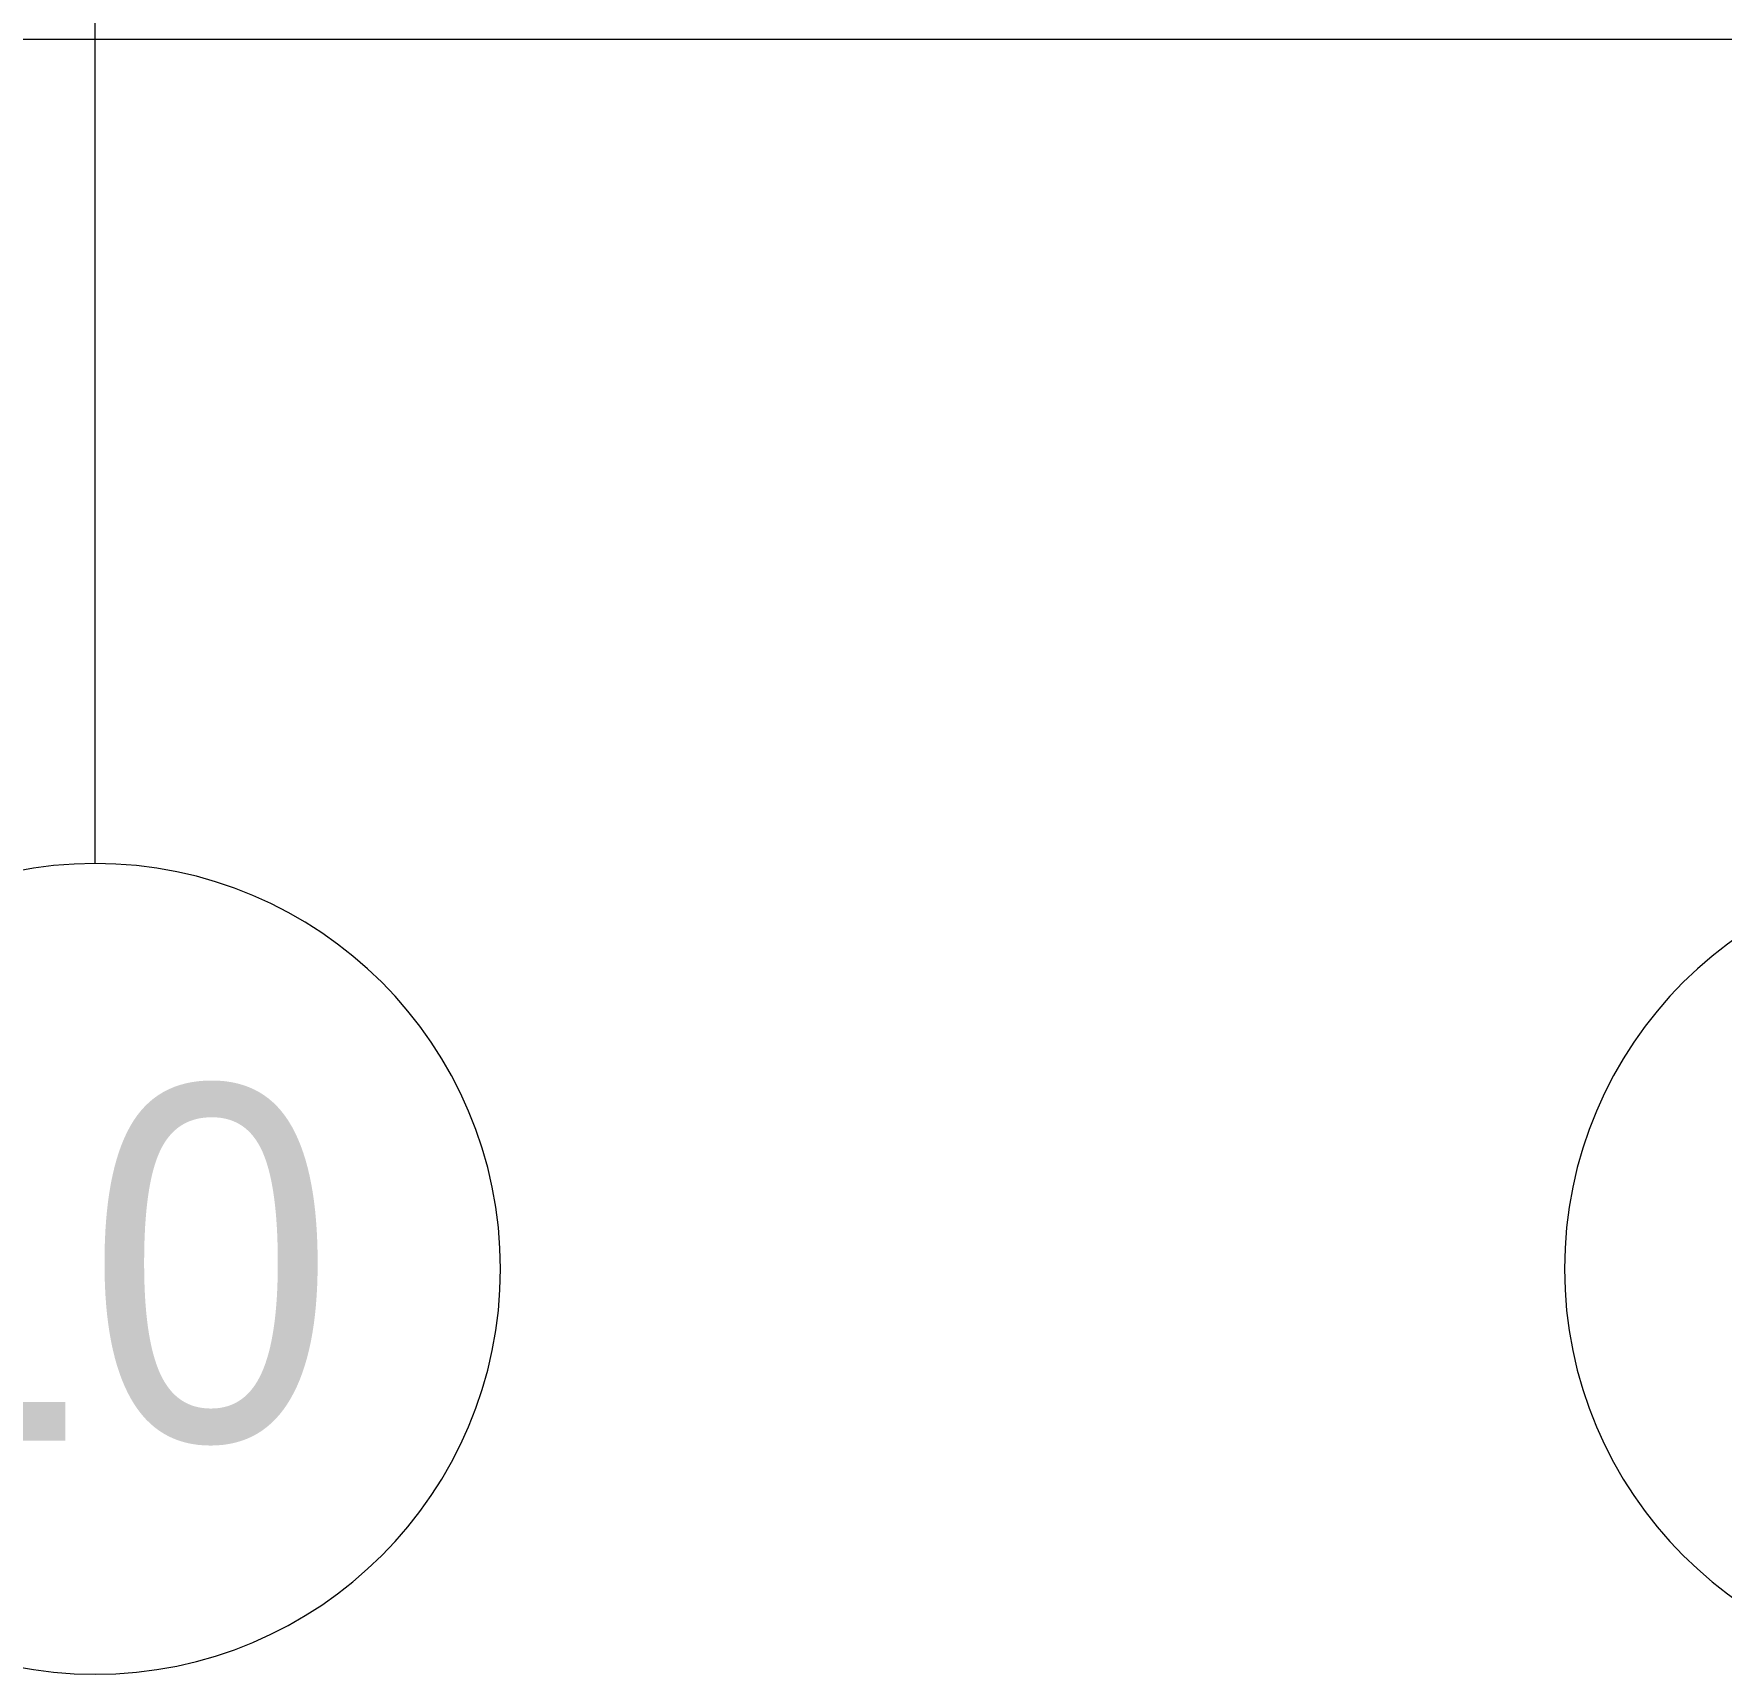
# Model space of a CAD drawing. Header units: millimetres. Extents: x -1113 to 415037, y -3642 to 28069.
# Drawn here: x 29554 to 32884, y -3642 to -405 of the extents above; entities that cross this region are included whole.
import ezdxf

# ---------------------------------------------------------------- set-up
doc = ezdxf.new("R2010")
doc.units = ezdxf.units.MM
for name, color, linetype, lineweight in [('0) Стена 3.93м', 3, 'Continuous', 60), ('A-WALL', 7, 'Continuous', 5), ('Оси', 7, 'Continuous', 9), ('Оси-1', 7, 'Continuous', 20)]:
    doc.layers.add(name, color=color, linetype=linetype, lineweight=lineweight)
doc.styles.add('Arial', font='arial.ttf', dxfattribs={"width": 0.9, "height": 700})

# ---------------------------------------------------------------- blocks, each defined once
blk = doc.blocks.new('Ось сетки - D8-29747960-Объем проектирования 1 этажа')
at = {"layer": 'Оси-1'}
for start, end in [(360, 180), (180, 360)]:
    blk.add_arc((0, 0), 4, start, end, dxfattribs=at)
blk = doc.blocks.new('1floor')
at = {"layer": 'A-WALL'}
blk.add_line((72280, -280), (-290, -280), dxfattribs=at)
at = {"layer": 'Оси'}
blk.add_line((29610, -1906.3), (29610, 3093.7), dxfattribs=at)
at = {"layer": 'Оси-1', "xscale": 199.9999999999999, "yscale": 199.9999999999999, "zscale": 199.9999999999999}
for p in [(29610, -2706.3), (33310, -2706.3)]:
    blk.add_blockref('Ось сетки - D8-29747960-Объем проектирования 1 этажа', p, dxfattribs=at)
at = {"layer": 'Оси', "insert": (29104.8, -2345), "char_height": 700, "width": 1212.151, "attachment_point": 1, "style": 'Arial'}
blk.add_mtext('10', dxfattribs=at)

msp = doc.modelspace()

# ---------------------------------------------------------------- block references
at = {"layer": '0) Стена 3.93м'}
msp.add_blockref('1floor', (64.7, -136.1), dxfattribs=at)

doc.saveas('drawing.dxf')
